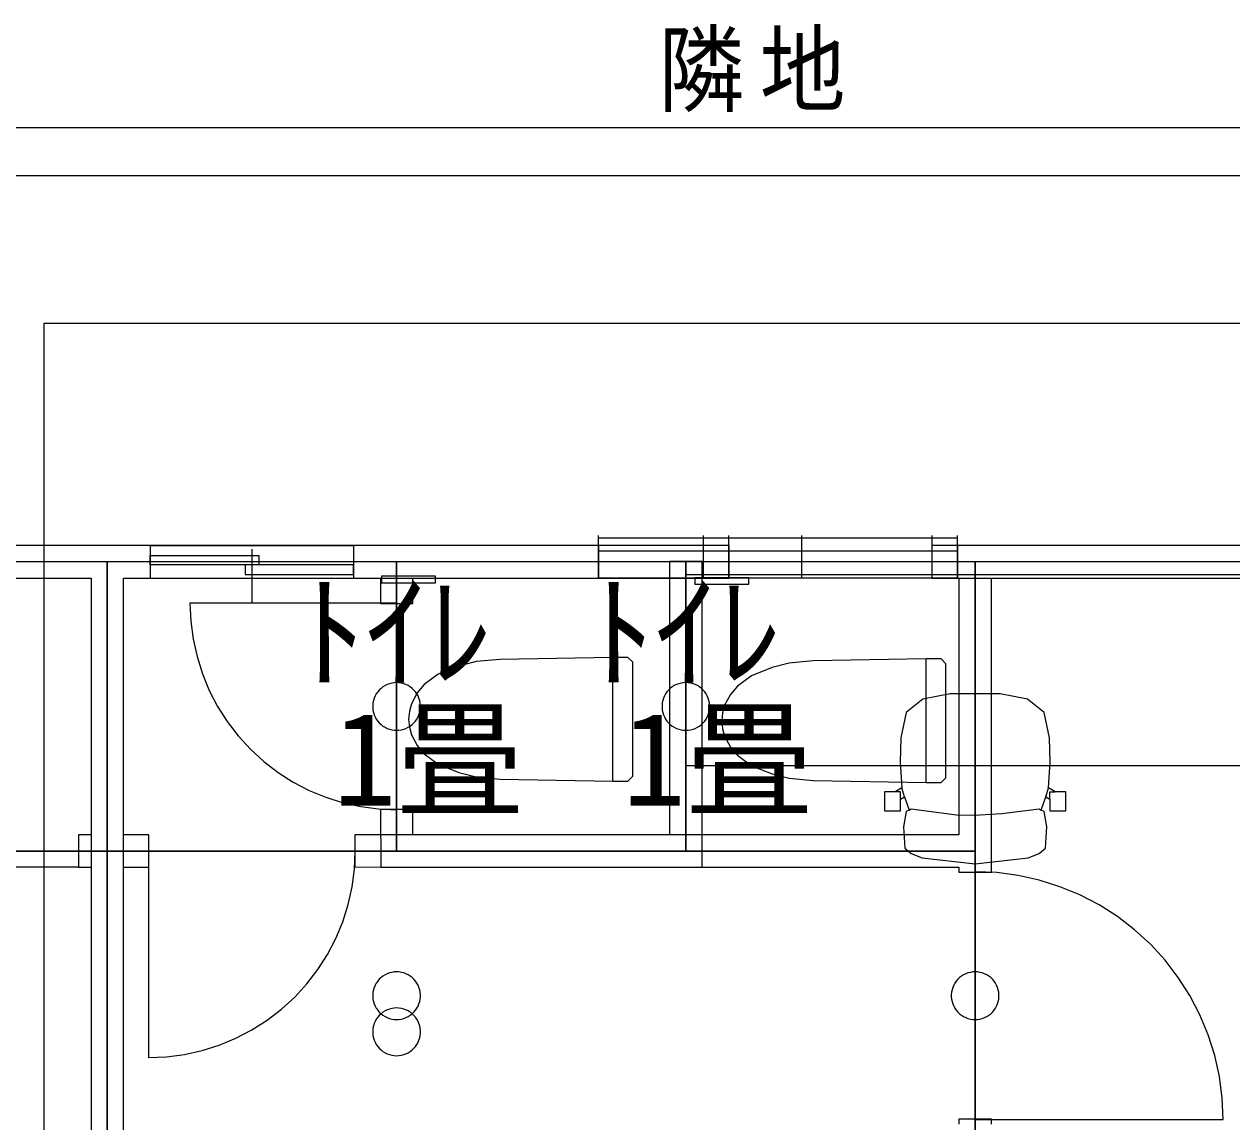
# Model space of a CAD drawing. Units: millimetres, scale not verified. Extents: x -8429 to 8779, y -6983 to 6633.
# Drawn here: x -1843 to 1956, y 2525 to 5979 of the extents above; entities that cross this region are included whole.
import ezdxf
from ezdxf.enums import TextEntityAlignment as Align

# ---------------------------------------------------------------- set-up
doc = ezdxf.new("R2010")
doc.units = ezdxf.units.MM
doc.header["$LTSCALE"] = 100
for name, color, linetype in [('0-0_設備-家具1階', 7, 'Continuous'), ('0-1_間取り1階', 7, 'Continuous'), ('0-2_部屋名1階', 7, 'Continuous'), ('0-4_敷地1階', 7, 'Continuous'), ('0-5_三斜1階', 7, 'Continuous'), ('0-7_壁1階', 7, 'Continuous'), ('0-8_建具1階', 7, 'Continuous'), ('0-9_外構1階', 7, 'Continuous'), ('1-0_間取り2階', 7, 'Continuous'), ('1-1_部屋名2階', 7, 'Continuous'), ('1-3_壁2階', 7, 'Continuous'), ('1-4_建具2階', 7, 'Continuous'), ('1-6_設備-家具2階', 7, 'Continuous'), ('1-7_屋根2階', 5, 'Continuous')]:
    doc.layers.add(name, color=color, linetype=linetype)
doc.styles.add('ＭＳ ゴシック', font='')
doc.styles.get('ＭＳ ゴシック').set_extended_font_data('MS Gothic')

msp = doc.modelspace()

# ---------------------------------------------------------------- linework, layer by layer
at = {"layer": '0-0_設備-家具1階'}
msp.add_line((994.7, 3592.6), (994.7, 3981.6), dxfattribs=at)
for points in [[(436.7, 4236.6), (266.7, 4236.6), (266.7, 4216.6), (436.7, 4216.6)], [(1056.7, 3966.6), (1041.7, 3981.6), (994.7, 3981.6), (639.5, 3975.4), (564.2, 3968.3), (509.8, 3954.3), (445.3, 3928.5), (400.9, 3895.9), (379, 3870.1), (360.5, 3835.8), (354.4, 3812), (351.7, 3787.1), (354.4, 3762.2), (360.5, 3738.5), (379, 3704.2), (400.9, 3678.4), (445.3, 3645.8), (509.8, 3620), (564.2, 3606), (639.5, 3598.9), (994.7, 3592.6), (1041.7, 3592.6), (1056.7, 3607.6)]]:
    msp.add_lwpolyline(points, close=True, dxfattribs=at)
for points in [[(184.4, 3883.8), (179.4, 3878.1), (175.1, 3871.8), (171.4, 3865.2), (168.4, 3858.2), (166.1, 3851), (164.6, 3843.5), (163.8, 3836), (163.8, 3828.4), (164.6, 3820.8), (166.1, 3813.4), (168.4, 3806.1), (171.4, 3799.1), (175.1, 3792.5), (179.4, 3786.2), (184.4, 3780.5), (189.9, 3775.2), (195.9, 3770.6), (202.4, 3766.6), (209.2, 3763.2), (216.3, 3760.6), (223.7, 3758.7), (231.2, 3757.5), (238.8, 3757.2)], [(238.8, 3757.2), (246.4, 3757.5), (253.9, 3758.7), (261.3, 3760.6), (268.4, 3763.2), (275.3, 3766.6), (281.7, 3770.6), (287.7, 3775.2), (293.3, 3780.5), (298.2, 3786.2), (302.6, 3792.5), (306.3, 3799.1), (309.2, 3806.1), (311.5, 3813.4), (313.1, 3820.8), (313.8, 3828.4), (313.8, 3836), (313.1, 3843.5), (311.5, 3851), (309.2, 3858.2), (306.3, 3865.2), (302.6, 3871.8), (298.2, 3878.1), (293.3, 3883.8), (287.7, 3889.1), (281.7, 3893.7), (275.3, 3897.7), (268.4, 3901.1), (261.3, 3903.7), (253.9, 3905.6), (246.4, 3906.8), (238.8, 3907.2), (231.2, 3906.8), (223.7, 3905.6), (216.3, 3903.7), (209.2, 3901.1), (202.4, 3897.7), (195.9, 3893.7), (189.9, 3889.1), (184.4, 3883.8)], [(-725.6, 2973.8), (-730.6, 2968.1), (-734.9, 2961.8), (-738.6, 2955.2), (-741.6, 2948.2), (-743.9, 2941), (-745.4, 2933.5), (-746.2, 2926), (-746.2, 2918.4), (-745.4, 2910.8), (-743.9, 2903.4), (-741.6, 2896.1), (-738.6, 2889.1), (-734.9, 2882.5), (-730.6, 2876.2), (-725.6, 2870.5), (-720.1, 2865.2), (-714.1, 2860.6), (-707.6, 2856.6), (-700.8, 2853.2), (-693.7, 2850.6), (-686.3, 2848.7), (-678.8, 2847.5), (-671.2, 2847.2)], [(-671.2, 2847.2), (-663.6, 2847.5), (-656.1, 2848.7), (-648.7, 2850.6), (-641.6, 2853.2), (-634.7, 2856.6), (-628.3, 2860.6), (-622.3, 2865.2), (-616.7, 2870.5), (-611.8, 2876.2), (-607.4, 2882.5), (-603.8, 2889.1), (-600.8, 2896.1), (-598.5, 2903.4), (-596.9, 2910.8), (-596.2, 2918.4), (-596.2, 2926), (-596.9, 2933.5), (-598.5, 2941), (-600.8, 2948.2), (-603.8, 2955.2), (-607.4, 2961.8), (-611.8, 2968.1), (-616.7, 2973.8), (-622.3, 2979.1), (-628.3, 2983.7), (-634.7, 2987.7), (-641.6, 2991.1), (-648.7, 2993.7), (-656.1, 2995.6), (-663.6, 2996.8), (-671.2, 2997.2), (-678.8, 2996.8), (-686.3, 2995.6), (-693.7, 2993.7), (-700.8, 2991.1), (-707.6, 2987.7), (-714.1, 2983.7), (-720.1, 2979.1), (-725.6, 2973.8)]]:
    msp.add_lwpolyline(points, dxfattribs=at)
at = {"layer": '0-1_間取り1階'}
for points in [[(-3401.2, 3377.2), (-1581.2, 3377.2), (-1581.2, 4287.2), (-3401.2, 4287.2)], [(-1581.2, -717.8), (1148.8, -717.8), (1148.8, 647.2), (-216.2, 647.2), (-216.2, 2467.2), (1148.8, 2467.2), (1148.8, 3377.2), (-671.2, 3377.2), (-671.2, 4287.2), (-1581.2, 4287.2)], [(-671.2, 3377.2), (1148.8, 3377.2), (1148.8, 4287.2), (-671.2, 4287.2)], [(1148.8, 2467.2), (3878.8, 2467.2), (3878.8, 4287.2), (1148.8, 4287.2)], [(-5221.2, -262.8), (-1581.2, -262.8), (-1581.2, 3377.2), (-5221.2, 3377.2)]]:
    msp.add_lwpolyline(points, close=True, dxfattribs=at)
at = {"layer": '0-4_敷地1階'}
msp.add_lwpolyline([(-7723.7, -6632.8), (8428.8, -6632.8), (8428.8, 5652.2), (-7723.7, 5652.2)], close=True, dxfattribs=at)
at = {"layer": '0-7_壁1階'}
for points in [[(-3350.2, 4236.2), (-1632.2, 4236.2), (-1632.2, 3428.2), (-1672.2, 3428.2), (-1672.2, 3326.2), (-1632.2, 3326.2), (-1632.2, 2378.2), (-1530.2, 2378.2), (-1530.2, 3327.6), (-1530.2, 3429.6), (-1530.2, 4236.2), (-1445.2, 4236.2), (-1445.2, 4338.2), (-1531.6, 4338.2), (-1632.2, 4338.2), (-3351.6, 4338.2)], [(1199.8, 2518.2), (1199.8, 2533.2), (1097.8, 2533.2), (1097.8, 2518.2)]]:
    msp.add_lwpolyline(points, dxfattribs=at)
for points in [[(-621.6, 4338.2), (-722.2, 4338.2), (-807.2, 4338.2), (-807.2, 4236.2), (-722.2, 4236.2), (-722.2, 4156.2), (-620.2, 4156.2), (-620.2, 4236.2), (374.8, 4236.2), (374.8, 4338.2)], [(1198.4, 4338.2), (1097.8, 4338.2), (1012.8, 4338.2), (1012.8, 4236.2), (1097.8, 4236.2), (1097.8, 3428.2), (-620.2, 3428.2), (-620.2, 3508.2), (-722.2, 3508.2), (-720.8, 3326.2), (1097.8, 3326.2), (1097.8, 3311.2), (1199.8, 3311.2), (1199.8, 3327.6), (1199.8, 3429.6), (1199.8, 4236.2), (3059.8, 4236.2), (3059.8, 4338.2)]]:
    msp.add_lwpolyline(points, close=True, dxfattribs=at)
at = {"layer": '0-8_建具1階'}
for p, q in [((373.8, 4237.2), (373.8, 4370.2)), ((1013.8, 4237.2), (1013.8, 4370.2)), ((-806.2, 4337.2), (-1446.2, 4337.2)), ((373.8, 4362.2), (1013.8, 4362.2)), ((-1126.2, 4327.2), (-1126.2, 4157.2)), ((373.8, 4322.2), (1013.8, 4322.2)), ((373.8, 4237.2), (1013.8, 4237.2))]:
    msp.add_line(p, q, dxfattribs=at)
for points in [[(-1446.2, 4277.2), (-1446.2, 4307.2), (-1104.9, 4307.2), (-1104.9, 4277.2)], [(-1147.5, 4277.2), (-1147.5, 4247.2), (-806.2, 4247.2), (-806.2, 4277.2), (-1446.2, 4277.2)], [(-671.2, 4157.2), (-1321.2, 4157.2), (-1318.7, 4100.5), (-1311.3, 4044.3), (-1299, 3988.9), (-1282, 3934.8), (-1260.3, 3882.5), (-1234.1, 3832.2), (-1203.6, 3784.3), (-1169.1, 3739.3), (-1130.8, 3697.5), (-1089, 3659.2), (-1044, 3624.7), (-996.2, 3594.2), (-945.9, 3568.1), (-893.5, 3546.4), (-839.4, 3529.3), (-784, 3517), (-727.8, 3509.6), (-671.2, 3507.2)], [(-1671.2, 3377.2), (-3311.2, 3377.2), (-3311.2, 3427.2), (-2443, 3427.2), (-2443, 3377.2)], [(-2539.4, 3377.2), (-2539.4, 3327.2), (-1671.2, 3327.2), (-1671.2, 3377.2)], [(1148.8, 2532.2), (1928.8, 2532.2), (1925.9, 2600.1), (1917, 2667.6), (1902.3, 2734), (1881.8, 2798.9), (1855.7, 2861.8), (1824.3, 2922.2), (1787.8, 2979.5), (1746.3, 3033.5), (1700.4, 3083.7), (1650.2, 3129.7), (1596.2, 3171.1), (1538.8, 3207.7), (1478.5, 3239.1), (1415.6, 3265.1), (1350.7, 3285.6), (1284.3, 3300.3), (1216.8, 3309.2), (1148.8, 3312.2)]]:
    msp.add_lwpolyline(points, dxfattribs=at)
at = {"layer": '0-9_外構1階'}
msp.add_lwpolyline([(-7723.7, 5502.2), (8428.8, 5502.2), (8428.8, 5652.2), (-7723.7, 5652.2)], close=True, dxfattribs=at)
at = {"layer": '1-0_間取り2階'}
for points in [[(-5221.2, -262.8), (-1581.2, -262.8), (-1581.2, 4287.2), (-5221.2, 4287.2)], [(-1581.2, 3377.2), (238.8, 3377.2), (238.8, 4287.2), (-1581.2, 4287.2)], [(-1581.2, 647.2), (-216.2, 647.2), (-216.2, 2467.2), (2058.8, 2467.2), (2058.8, 647.2), (3878.8, 647.2), (3878.8, 4287.2), (238.8, 4287.2), (238.8, 3377.2), (-1581.2, 3377.2)]]:
    msp.add_lwpolyline(points, close=True, dxfattribs=at)
at = {"layer": '1-3_壁2階'}
msp.add_lwpolyline([(-5170.2, 4236.2), (-1632.2, 4236.2), (-1632.2, 3426.7), (-1632.2, 3324.7), (-1632.2, 2401.2), (-1530.2, 2401.2), (-1530.2, 3326.2), (-1450.2, 3326.2), (-1450.2, 3428.2), (-1530.2, 3428.2), (-1530.2, 4236.2), (-35.2, 4236.2), (-35.2, 4338.2), (-1632.2, 4338.2), (-5272.2, 4336.7)], dxfattribs=at)
for points in [[(3024.8, 4338.2), (1092.8, 4338.2), (1092.8, 4236.2), (3024.8, 4236.2)], [(289.8, 4288.2), (187.8, 4288.2), (187.8, 3428.2), (-802.2, 3428.2), (-802.2, 3326.2), (289.8, 3327.6)]]:
    msp.add_lwpolyline(points, close=True, dxfattribs=at)
at = {"layer": '1-4_建具2階'}
for p, q in [((-36.2, 4237.2), (-36.2, 4370.2)), ((293.8, 4237.2), (293.8, 4370.2)), ((603.8, 4237.2), (603.8, 4370.2)), ((1093.8, 4237.2), (1093.8, 4370.2)), ((-36.2, 4362.2), (603.8, 4362.2)), ((293.8, 4362.2), (1093.8, 4362.2)), ((-36.2, 4322.2), (603.8, 4322.2)), ((293.8, 4322.2), (1093.8, 4322.2)), ((-36.2, 4237.2), (603.8, 4237.2)), ((293.8, 4237.2), (1093.8, 4237.2))]:
    msp.add_line(p, q, dxfattribs=at)
msp.add_lwpolyline([(-1451.2, 3377.2), (-1451.2, 2727.2), (-1394.5, 2729.6), (-1338.3, 2737), (-1282.9, 2749.3), (-1228.9, 2766.4), (-1176.5, 2788.1), (-1126.2, 2814.2), (-1078.3, 2844.7), (-1033.4, 2879.2), (-991.6, 2917.5), (-953.2, 2959.3), (-918.7, 3004.3), (-888.3, 3052.2), (-862.1, 3102.5), (-840.4, 3154.8), (-823.3, 3208.9), (-811, 3264.3), (-803.6, 3320.5), (-801.2, 3377.2)], dxfattribs=at)
at = {"layer": '1-6_設備-家具2階'}
for p, q in [((9.5, 3597.5), (9.5, 3986.5)), ((926.7, 3547.9), (918.5, 3576.2)), ((1371, 3547.9), (1379.1, 3576.2))]:
    msp.add_line(p, q, dxfattribs=at)
for points in [[(-548.5, 4241.5), (-718.5, 4241.5), (-718.5, 4221.5), (-548.5, 4221.5)], [(238.8, 3645.9), (3878.8, 3645.9), (3878.8, 4245.9), (238.8, 4245.9)], [(71.5, 3971.5), (56.5, 3986.5), (9.5, 3986.5), (-345.8, 3980.2), (-421, 3973.1), (-475.5, 3959.1), (-540, 3933.3), (-584.3, 3900.7), (-606.2, 3874.9), (-624.7, 3840.6), (-630.9, 3816.9), (-633.5, 3792), (-630.9, 3767.1), (-624.7, 3743.3), (-606.2, 3709), (-584.3, 3683.2), (-540, 3650.6), (-475.5, 3624.8), (-421, 3610.8), (-345.8, 3603.7), (9.5, 3597.5), (56.5, 3597.5), (71.5, 3612.5)], [(1384, 3504.1), (1433.8, 3504.1), (1433.8, 3563.8), (1400, 3563.8), (1379.1, 3576.2), (1384.4, 3656.4), (1383, 3733.4), (1365.9, 3813.3), (1313.1, 3855.3), (1227.6, 3872.2), (1070, 3872.2), (984.5, 3855.3), (931.8, 3813.3), (914.7, 3733.4), (913.3, 3656.4), (918.5, 3576.2), (897.7, 3563.8), (863.8, 3563.8), (863.8, 3504.1), (913.6, 3504.1), (913.6, 3540.1), (926.7, 3547.9), (941.5, 3506.1), (932.2, 3501.1), (923.7, 3453.5), (928, 3386.2), (947.9, 3369.4), (982.1, 3355.4), (1148.8, 3337.2), (1315.6, 3355.4), (1349.8, 3369.4), (1369.7, 3386.2), (1374, 3453.5), (1365.4, 3501.1), (1356.1, 3506.1), (1371, 3547.9), (1384, 3540.1)]]:
    msp.add_lwpolyline(points, close=True, dxfattribs=at)
for points in [[(-725.6, 3883.8), (-730.6, 3878.1), (-734.9, 3871.8), (-738.6, 3865.2), (-741.6, 3858.2), (-743.9, 3851), (-745.4, 3843.5), (-746.2, 3836), (-746.2, 3828.4), (-745.4, 3820.8), (-743.9, 3813.4), (-741.6, 3806.1), (-738.6, 3799.1), (-734.9, 3792.5), (-730.6, 3786.2), (-725.6, 3780.5), (-720.1, 3775.2), (-714.1, 3770.6), (-707.6, 3766.6), (-700.8, 3763.2), (-693.7, 3760.6), (-686.3, 3758.7), (-678.8, 3757.5), (-671.2, 3757.2)], [(-671.2, 3757.2), (-663.6, 3757.5), (-656.1, 3758.7), (-648.7, 3760.6), (-641.6, 3763.2), (-634.7, 3766.6), (-628.3, 3770.6), (-622.3, 3775.2), (-616.7, 3780.5), (-611.8, 3786.2), (-607.4, 3792.5), (-603.8, 3799.1), (-600.8, 3806.1), (-598.5, 3813.4), (-596.9, 3820.8), (-596.2, 3828.4), (-596.2, 3836), (-596.9, 3843.5), (-598.5, 3851), (-600.8, 3858.2), (-603.8, 3865.2), (-607.4, 3871.8), (-611.8, 3878.1), (-616.7, 3883.8), (-622.3, 3889.1), (-628.3, 3893.7), (-634.7, 3897.7), (-641.6, 3901.1), (-648.7, 3903.7), (-656.1, 3905.6), (-663.6, 3906.8), (-671.2, 3907.2), (-678.8, 3906.8), (-686.3, 3905.6), (-693.7, 3903.7), (-700.8, 3901.1), (-707.6, 3897.7), (-714.1, 3893.7), (-720.1, 3889.1), (-725.6, 3883.8)], [(913.6, 3540.1), (913.6, 3563.8), (897.7, 3563.8)], [(1384, 3540.1), (1384, 3563.8), (1400, 3563.8)], [(941.5, 3506.1), (947.9, 3509.5), (1090.4, 3491.3), (1146, 3489.9), (1232.9, 3495.5), (1349.8, 3509.5), (1356.1, 3506.1)], [(1094.4, 2973.8), (1089.4, 2968.1), (1085.1, 2961.8), (1081.4, 2955.2), (1078.4, 2948.2), (1076.1, 2941), (1074.6, 2933.5), (1073.8, 2926), (1073.8, 2918.4), (1074.6, 2910.8), (1076.1, 2903.4), (1078.4, 2896.1), (1081.4, 2889.1), (1085.1, 2882.5), (1089.4, 2876.2), (1094.4, 2870.5), (1099.9, 2865.2), (1105.9, 2860.6), (1112.4, 2856.6), (1119.2, 2853.2), (1126.3, 2850.6), (1133.7, 2848.7), (1141.2, 2847.5), (1148.8, 2847.2)], [(1148.8, 2847.2), (1156.4, 2847.5), (1163.9, 2848.7), (1171.3, 2850.6), (1178.4, 2853.2), (1185.3, 2856.6), (1191.7, 2860.6), (1197.7, 2865.2), (1203.3, 2870.5), (1208.2, 2876.2), (1212.6, 2882.5), (1216.2, 2889.1), (1219.3, 2896.1), (1221.5, 2903.4), (1223.1, 2910.8), (1223.8, 2918.4), (1223.8, 2926), (1223.1, 2933.5), (1221.5, 2941), (1219.3, 2948.2), (1216.2, 2955.2), (1212.6, 2961.8), (1208.2, 2968.1), (1203.3, 2973.8), (1197.7, 2979.1), (1191.7, 2983.7), (1185.3, 2987.7), (1178.4, 2991.1), (1171.3, 2993.7), (1163.9, 2995.6), (1156.4, 2996.8), (1148.8, 2997.2), (1141.2, 2996.8), (1133.7, 2995.6), (1126.3, 2993.7), (1119.2, 2991.1), (1112.4, 2987.7), (1105.9, 2983.7), (1099.9, 2979.1), (1094.4, 2973.8)], [(-725.6, 2860.1), (-730.6, 2854.3), (-734.9, 2848.1), (-738.6, 2841.4), (-741.6, 2834.5), (-743.9, 2827.2), (-745.4, 2819.8), (-746.2, 2812.2), (-746.2, 2804.6), (-745.4, 2797), (-743.9, 2789.6), (-741.6, 2782.4), (-738.6, 2775.4), (-734.9, 2768.7), (-730.6, 2762.5), (-725.6, 2756.7), (-720.1, 2751.5), (-714.1, 2746.8), (-707.6, 2742.8), (-700.8, 2739.5), (-693.7, 2736.8), (-686.3, 2734.9), (-678.8, 2733.8), (-671.2, 2733.4)], [(-671.2, 2733.4), (-663.6, 2733.8), (-656.1, 2734.9), (-648.7, 2736.8), (-641.6, 2739.5), (-634.7, 2742.8), (-628.3, 2746.8), (-622.3, 2751.5), (-616.7, 2756.7), (-611.8, 2762.5), (-607.4, 2768.7), (-603.8, 2775.4), (-600.8, 2782.4), (-598.5, 2789.6), (-596.9, 2797), (-596.2, 2804.6), (-596.2, 2812.2), (-596.9, 2819.8), (-598.5, 2827.2), (-600.8, 2834.5), (-603.8, 2841.4), (-607.4, 2848.1), (-611.8, 2854.3), (-616.7, 2860.1), (-622.3, 2865.3), (-628.3, 2870), (-634.7, 2874), (-641.6, 2877.3), (-648.7, 2880), (-656.1, 2881.9), (-663.6, 2883), (-671.2, 2883.4), (-678.8, 2883), (-686.3, 2881.9), (-693.7, 2880), (-700.8, 2877.3), (-707.6, 2874), (-714.1, 2870), (-720.1, 2865.3), (-725.6, 2860.1)]]:
    msp.add_lwpolyline(points, dxfattribs=at)
at = {"layer": '1-7_屋根2階'}
msp.add_lwpolyline([(7718.8, 5037.2), (-1781.2, 5037.2), (-1781.2, 647.2), (7718.8, 647.2)], close=True, dxfattribs=at)

# ---------------------------------------------------------------- texts
at = {"layer": '0-2_部屋名1階', "style": 'ＭＳ ゴシック'}
for s, p in [('ﾄｲﾚ', (-61.2, 3832.2)), ('1畳', (38.8, 3432.2))]:
    msp.add_text(s, height=293.3, dxfattribs=at).set_placement(p, align=Align.BOTTOM_LEFT)
at = {"layer": '0-5_三斜1階', "insert": (152.6, 5702.2), "char_height": 219.9, "attachment_point": 7, "style": 'ＭＳ ゴシック'}
msp.add_mtext('\\T1.18;\\W0.9;隣地', dxfattribs=at)
at = {"layer": '1-1_部屋名2階', "style": 'ＭＳ ゴシック'}
for s, p in [('ﾄｲﾚ', (-971.2, 3832.2)), ('1畳', (-871.2, 3432.2))]:
    msp.add_text(s, height=293.3, dxfattribs=at).set_placement(p, align=Align.BOTTOM_LEFT)

doc.saveas('drawing.dxf')
